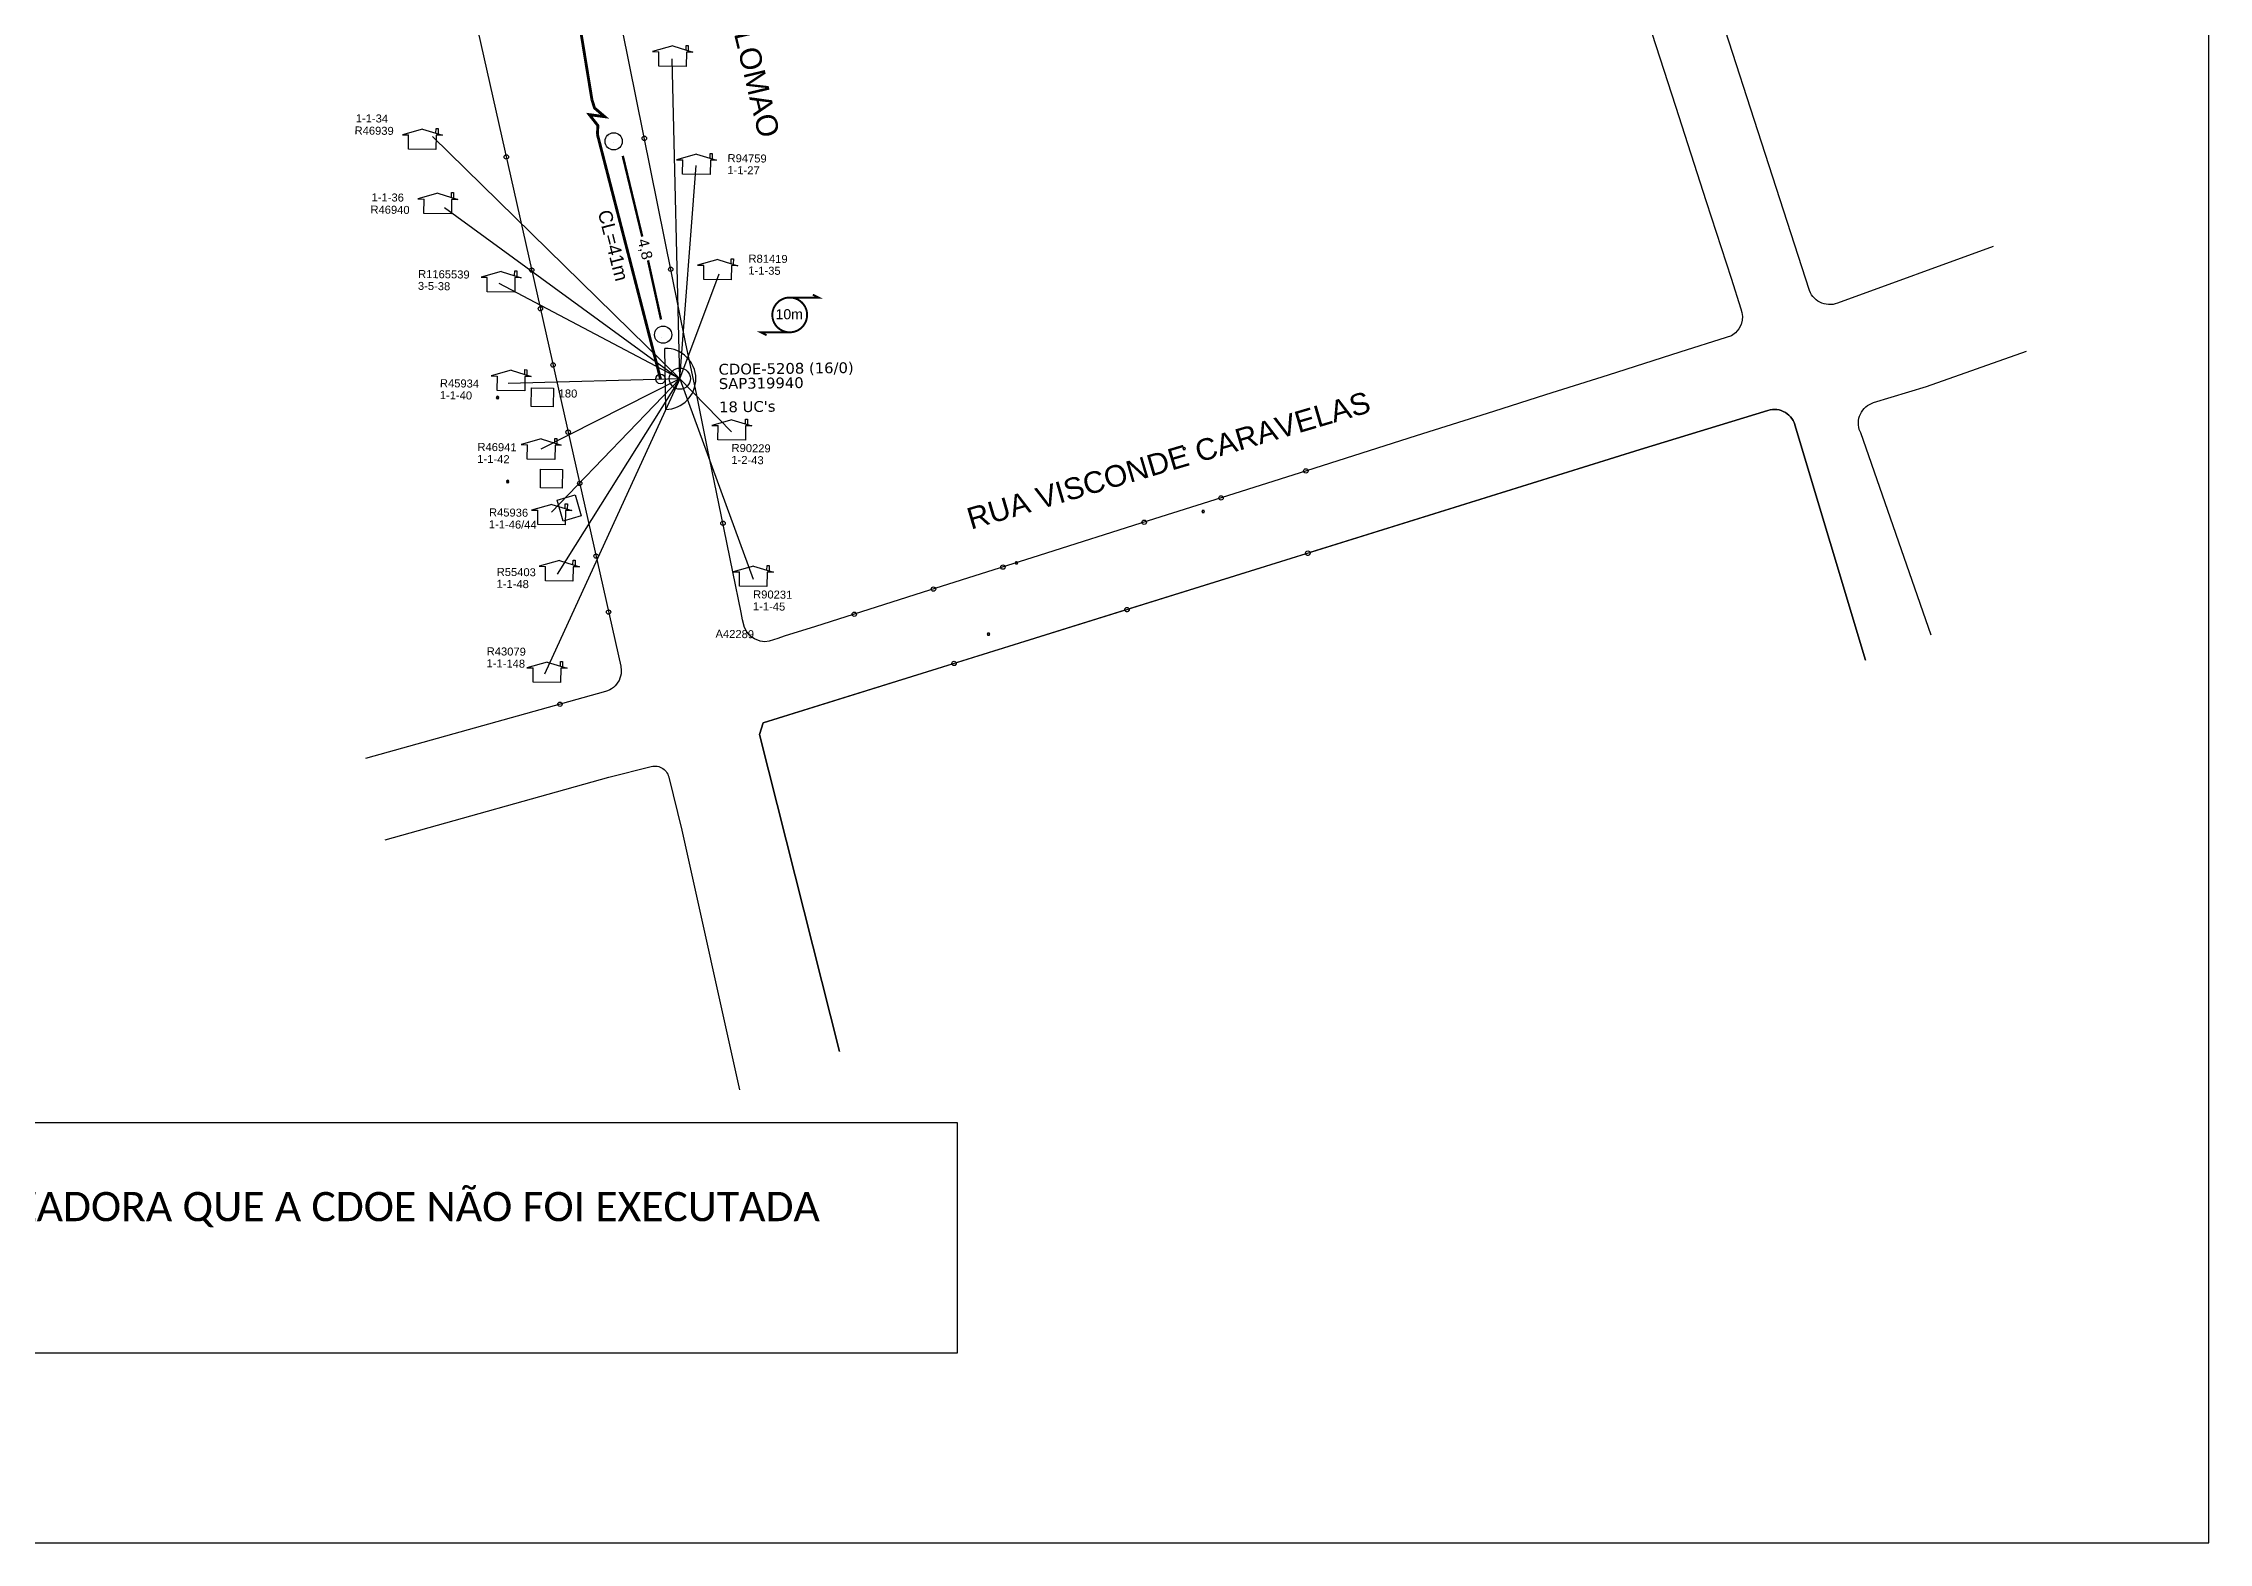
# Model space of a CAD drawing. Header units: millimetres. Extents: x 124 to 962, y 62 to 656.
# Drawn here: x 510.2 to 962.1, y 61.6 to 374.6 of the extents above; entities that cross this region are included whole.
import ezdxf
from ezdxf.enums import TextEntityAlignment as Align

# ---------------------------------------------------------------- set-up
doc = ezdxf.new("R2010")
doc.units = ezdxf.units.MM
doc.header["$LTSCALE"] = 0.1
doc.header["$MEASUREMENT"] = 0
for name, color, linetype in [('CDO_POSTE', 1, 'Continuous'), ('GIR_LV_EDIFICIOS', 7, 'Continuous'), ('JFO', 6, 'Continuous'), ('label_cabos', 7, 'Continuous'), ('LAYOUT', 7, 'Continuous'), ('LEGENDAS_INFRAESTRUTURAS', 7, 'Continuous'), ('MUB_DIVISA', 7, 'Continuous'), ('MUB_QUADRAS', 253, 'Continuous'), ('NOS_DE_INFRAESTRUTURA', 7, 'Continuous'), ('PROJETO NOVO', 60, 'Continuous'), ('SEGMENTO_texto', 7, 'Continuous')]:
    doc.layers.add(name, color=color, linetype=linetype)
doc.layers.add('DROP DE CLIENTE', color=140, linetype='Continuous', plot=False)
doc.styles.add('ARIAL', font='arial.ttf')
doc.styles.add('siredit', font='verdana.ttf')
doc.styles.get("Standard").update_dxf_attribs({"font": 'arial.ttf'})
doc.styles.add('Style-font000', font='font000.shx')
doc.styles.add('WMF-Calibri0', font='calibri.ttf')

# ---------------------------------------------------------------- blocks, each defined once
blk = doc.blocks.new('DV')
at = {"linetype": 'Continuous'}
blk.add_circle((0, 0), 0.00000275, dxfattribs=at)
blk = doc.blocks.new('FNDM')
at = {"color": 0}
for p, q in [((0, 0.0000017), (-0.0000017, 0)), ((0.0000012, 0.0000012), (-0.0000012, 0.0000012)), ((-0.0000012, 0.0000012), (-0.0000012, -0.0000012)), ((0.0000017, 0), (0, 0.0000017)), ((0.0000012, -0.0000012), (0.0000012, 0.0000012)), ((-0.0000017, 0), (0, -0.0000017)), ((-0.0000012, -0.0000012), (0.0000012, -0.0000012)), ((0, -0.0000017), (0.0000017, 0))]:
    blk.add_line(p, q, dxfattribs=at)
blk = doc.blocks.new('MHMZ')
at = {"color": 5}
for p, q in [((-0.0000133, 0.0000116), (0.000014, 0.0000116)), ((-0.0000133, -0.0000118), (-0.0000133, 0.0000116)), ((0.000014, 0.0000116), (0.000014, -0.0000118)), ((0.000014, -0.0000118), (-0.0000133, -0.0000118))]:
    blk.add_line(p, q, dxfattribs=at)
blk = doc.blocks.new('LVLV')
for p, q in [((0, 0.0000254), (-0.0000251, 0.000018)), ((-0.0000251, 0.000018), (-0.0000173, 0.000018)), ((-0.0000172, 0), (-0.0000172, 0.0000179)), ((0.0000172, 0), (-0.0000172, 0)), ((0, 0.0000254), (0.0000251, 0.000018)), ((0.0000169, 0.0000264), (0.0000195, 0.0000264)), ((0.0000169, 0.0000205), (0.0000169, 0.0000264)), ((0.0000251, 0.000018), (0.0000172, 0.000018)), ((0.0000172, 0.000018), (0.0000172, 0)), ((0.0000195, 0.0000264), (0.0000195, 0.0000198))]:
    blk.add_line(p, q)
blk = doc.blocks.new('CDO_POSTE')
at = {"layer": 'CDO_POSTE'}
blk.add_lwpolyline([(0.03, -0.17), (-0.08, 8.33)], dxfattribs=at)
for centre, radius in [((-0.7, 4.07), 0.665), ((1.99, 4.11), 1.47)]:
    blk.add_circle(centre, radius, dxfattribs=at)
blk.add_arc((-0.03, 4.08), 4.25, 270.7366, 90.7366, dxfattribs=at)
at = {"layer": 'CDO_POSTE', "style": 'siredit', "flags": 1}
for tag, height, p in [('ID', 1.5, (-1.25, 14.95)), ('COORX', 1, (1.18, 1.99)), ('COORY', 1, (1.18, 1.99))]:
    blk.add_attdef(tag, text='', height=height, rotation=0.7366, dxfattribs=at).set_placement(p, align=Align.MIDDLE_LEFT)
at = {"layer": 'CDO_POSTE'}
for tag, height, style, p in [('Nº_UCs', 1.5, 'siredit', (-1.22, 12.95)), ('FIBRAS_FUSIONADAS', 1.5, 'Style-font000', (-1.19, 10.45)), ('FIBRAS_RESERVA', 1.5, 'Style-font000', (-1.16, 7.95)), ('CDO', 1.5, 'siredit', (7.38, 5.42)), ('TIPO_CDO', 1.5, 'siredit', (7.41, 3.42)), ('NºRAISER', 1, 'siredit', (7.44, 1.42)), ('NºPP', 1, 'siredit', (7.46, -0.58)), ('SPLITER_32_1', 1.3, 'siredit', (5.37, -5.71)), ('SPLITER_32_2', 1.3, 'siredit', (5.39, -7.71)), ('SPLITER_32_3', 1.3, 'siredit', (5.42, -9.71)), ('SPLITER_32_4', 1.3, 'siredit', (5.44, -11.71)), ('SPLITER_4/8_1', 1.3, 'siredit', (5.47, -13.71)), ('SPLITER_4/8_2', 1.3, 'siredit', (5.49, -15.71)), ('SPLITER_4/8_3', 1.3, 'siredit', (5.52, -17.71)), ('SPLITER_4/8_4', 1.3, 'siredit', (5.55, -19.71))]:
    blk.add_attdef(tag, text='', height=height, rotation=0.7366, dxfattribs=dict(at, style=style)).set_placement(p, align=Align.MIDDLE_LEFT)
blk = doc.blocks.new('A$C5DB83537')
at = {"layer": 'JFO', "color": 1, "const_width": 0.269}
blk.add_lwpolyline([(0.21, 2.26, 1.000012), (0.21, -2.58, 0.999978)], format="xyb", close=True, dxfattribs=at)
for points in [[(0.21, 2.26), (4.24, 2.26), (3.43, 2.66)], [(0.21, -2.58), (-3.82, -2.58), (-3.02, -2.98)]]:
    blk.add_lwpolyline(points, dxfattribs=at)
at = {"layer": 'JFO', "color": 1}
blk.add_text('10m', height=1.4, dxfattribs=at).set_placement((-1.76, -0.76))

msp = doc.modelspace()

# ---------------------------------------------------------------- linework, layer by layer
msp.add_lwpolyline([(123.57, 61.57), (962.14, 61.57), (962.14, 655.57), (123.57, 655.57), (123.57, 61.57)])
at = {"linetype": 'Continuous', "const_width": 0.0015}
for points in [[(627.92, 355.36), (630.66, 353.02)], [(628.19, 352.68), (630.42, 355.5)], [(638.25, 314.99), (640.98, 312.65)], [(638.52, 312.31), (640.74, 315.13)]]:
    msp.add_lwpolyline(points, dxfattribs=at)
at = {"linetype": 'Continuous'}
msp.add_lwpolyline([(890.52, 245.8), (875.78, 294.98), (875.76, 295.01), (875.6, 295.45), (875.4, 295.87), (875.15, 296.27), (874.86, 296.65), (874.53, 296.98), (874.17, 297.28), (873.78, 297.55), (873.36, 297.77), (872.93, 297.94), (872.48, 298.07), (872.01, 298.15), (871.53, 298.19), (871.07, 298.16), (870.6, 298.1), (870.14, 297.98), (843.51, 289.79), (774.56, 268.29, -0.075708), (774.58, 268.16, -0.859241), (773.68, 268.02), (736.81, 256.52, -0.075708), (736.83, 256.39, -0.859241), (735.93, 256.25), (700.73, 245.27, -0.075708), (700.75, 245.14, -0.859241), (699.85, 245), (660.47, 232.72), (659.67, 230.32), (676.41, 164.09)], format="xyb", dxfattribs=at)
at = {"color": 0}
msp.add_lwpolyline([(135.56, 149.29), (700.96, 149.29), (700.96, 101.12), (135.56, 101.12)], close=True, dxfattribs=at)
at = {"linetype": 'Continuous'}
for centre in [(629.25, 354.14), (639.57, 313.77)]:
    msp.add_circle(centre, 1.8, dxfattribs=at)
at = {"layer": 'DROP DE CLIENTE'}
for points in [[(643.06, 304.59), (641.48, 371.38)], [(643.06, 304.59), (591.46, 355.12)], [(643.06, 304.59), (646.48, 349.1)], [(643.06, 304.42), (593.92, 340.24)], [(643.06, 304.59), (651.26, 326.5)], [(643.06, 304.59), (605.37, 324.46)], [(643.06, 304.59), (607.22, 303.58)], [(643.06, 304.59), (614.06, 289.86)], [(643.06, 304.59), (614.84, 242.91)], [(643.06, 304.59), (616.24, 276.72)], [(643.06, 304.59), (617.47, 263.81)], [(643.06, 304.59), (653.83, 293.46)], [(643.06, 304.59), (658.34, 262.75)]]:
    msp.add_lwpolyline(points, dxfattribs=at)
at = {"layer": 'LAYOUT', "const_width": 0.5}
for points in [[(631.14, 351.11), (635.21, 334.25)], [(636.41, 329.3), (639.13, 316.94)]]:
    msp.add_lwpolyline(points, dxfattribs=at)
at = {"layer": 'MUB_QUADRAS', "linetype": 'Continuous'}
for points in [[(593.46, 410.42), (630.72, 244.6), (630.77, 244.36), (630.81, 243.89), (630.83, 243.43), (630.78, 242.95), (630.68, 242.5), (630.54, 242.05), (630.36, 241.61), (630.12, 241.21), (629.85, 240.82), (629.54, 240.46), (629.19, 240.14), (628.82, 239.86), (628.41, 239.62), (627.98, 239.42), (627.54, 239.27), (577.43, 225.29)], [(917.16, 332.22), (884.64, 320.35), (884.19, 320.21), (883.73, 320.11), (883.26, 320.06), (882.78, 320.06), (882.32, 320.12), (881.87, 320.23), (881.42, 320.36), (880.98, 320.56), (880.58, 320.8), (880.2, 321.08), (879.84, 321.4), (879.54, 321.74), (879.26, 322.13), (879.03, 322.54), (878.84, 322.97), (878.76, 323.18), (850.59, 410.42)], [(644.29, 311.85), (626.62, 399.51)], [(844.29, 381.68), (850.84, 361.45), (857.27, 341.57), (862.48, 325.58), (864.51, 319.19), (864.73, 318.43), (864.85, 317.6), (864.78, 316.82), (864.59, 315.92), (864.07, 315.01), (863.41, 314.16), (862.53, 313.55), (861.46, 313.16), (851.77, 310.1), (836.78, 305.35), (823.7, 301.2), (812.87, 297.77), (796.7, 292.64), (773.84, 285.37), (756.01, 279.7), (740.77, 274.88), (718.03, 267.65), (693.63, 259.92), (671.4, 252.85), (664.81, 250.82), (663.54, 250.38), (661.69, 249.79), (660.78, 249.65), (659.8, 249.77), (658.66, 250.26), (657.92, 250.72), (657.51, 251.09), (657.02, 251.72), (656.58, 252.63), (656.14, 254.24), (655.82, 255.75), (654.13, 264.24), (651.71, 276.15), (648.85, 290.01), (646.55, 301.53), (644.29, 311.85)], [(889.52, 293.26), (889.38, 293.54), (889.22, 293.98), (889.11, 294.44), (889.04, 294.91), (889.02, 295.37), (889.05, 295.85), (889.14, 296.32), (889.26, 296.77), (889.44, 297.2), (889.67, 297.62), (889.94, 298.01), (890.24, 298.37), (890.57, 298.7), (890.94, 298.99), (891.35, 299.23), (891.77, 299.44), (892.2, 299.6), (903.21, 302.96), (924.12, 310.3)], [(676.41, 164.09), (659.67, 230.32), (660.47, 232.72), (843.51, 289.79), (870.14, 297.98), (870.6, 298.1), (871.07, 298.16), (871.53, 298.19), (872.01, 298.15), (872.48, 298.07), (872.93, 297.94), (873.36, 297.77), (873.78, 297.55), (874.17, 297.28), (874.53, 296.98), (874.86, 296.65), (875.15, 296.27), (875.4, 295.87), (875.6, 295.45), (875.76, 295.01), (875.78, 294.98), (890.52, 245.8)], [(904.21, 251.02), (889.52, 293.26)], [(581.55, 208.34), (628.2, 221.38), (637.1, 223.63), (637.4, 223.69), (637.71, 223.72), (638.03, 223.7), (638.34, 223.67), (638.64, 223.6), (638.94, 223.49), (639.23, 223.37), (639.5, 223.21), (639.75, 223.01), (639.98, 222.8), (640.19, 222.56), (640.37, 222.31), (640.52, 222.04), (640.64, 221.75), (640.74, 221.45), (640.74, 221.42), (643.46, 210.35), (655.54, 156.12)]]:
    msp.add_lwpolyline(points, dxfattribs=at)
at = {"layer": 'PROJETO NOVO', "color": 1, "linetype": 'Continuous', "const_width": 0.6}
msp.add_lwpolyline([(614.48, 485.67), (600.36, 473.1), (608.66, 454.44, 1.475758), (608.66, 454.44), (617.59, 406.32), (617.59, 406.32, 2.031002), (617.59, 406.32), (617.59, 406.32), (617.59, 406.32), (624.71, 362.83)], format="xyb", dxfattribs=at)
at = {"layer": 'PROJETO NOVO', "color": 5, "const_width": 0.6}
msp.add_lwpolyline([(624.71, 362.83), (625.25, 361.1), (627.37, 359.29), (624.16, 359.71), (625.95, 357.43), (625.85, 355.6)], dxfattribs=at)
at = {"layer": 'PROJETO NOVO', "color": 1, "linetype": 'Continuous', "const_width": 0.6}
msp.add_lwpolyline([(625.85, 355.6), (625.85, 355.6), (639.02, 304.54)], dxfattribs=at)

# ---------------------------------------------------------------- block references
at = {"layer": 'GIR_LV_EDIFICIOS', "color": 0}
for p, xscale, yscale, zscale, rotation in [((641.51, 369.81), 166979.2361899103, 166979.2361899103, 166979.2361899103, 359.2961305921066), ((589.29, 352.47), 166979.2361899103, 166979.2361899104, 166979.2361899104, 359.296226539935), ((646.51, 347.25), 166979.2361899103, 166979.2361899103, 166979.2361899103, 359.296113262918), ((592.51, 339.06), 166979.2361899103, 166979.2361899104, 166979.2361899104, 359.296226539935), ((605.71, 322.72), 166979.2361899104, 166979.2361899104, 166979.2361899104, 359.2962116405602), ((650.91, 325.23), 166979.2361899104, 166979.2361899104, 166979.2361899104, 359.2960844035464), ((607.81, 302.1), 166979.2361899103, 166979.2361899103, 166979.2361899103, 359.2962020890989), ((653.87, 291.79), 166979.2361899104, 166979.2361899104, 166979.2361899104, 359.2960932185557), ((614.09, 287.76), 166979.2361899103, 166979.2361899104, 166979.2361899104, 359.2961832200017), ((616.27, 274.11), 166979.2361899104, 166979.2361899104, 166979.2361899104, 359.2961748852117), ((617.88, 262.36), 166979.2361899104, 166979.2361899104, 166979.2361899104, 359.2961683713669), ((658.37, 261.23), 166979.2361899104, 166979.2361899104, 166979.2361899104, 359.2960655115391), ((615.28, 241.17), 166979.2361899104, 166979.2361899104, 166979.2361899104, 359.2961706220469)]:
    msp.add_blockref('LVLV', p, dxfattribs=dict(at, xscale=xscale, yscale=yscale, zscale=zscale, rotation=rotation))
at = {"layer": 'JFO', "color": 1, "xscale": 1.5, "yscale": 1.5, "zscale": 1.5}
msp.add_blockref('A$C5DB83537', (665.67, 318.14), dxfattribs=at)
at = {"layer": 'MUB_DIVISA'}
for p, xscale, yscale, zscale, rotation in [((635.64, 354.77), 166979.2361899104, 166979.2361899104, 166979.2361899104, 359.2961423681614), ((635.64, 354.77), 166979.2361899104, 166979.2361899104, 166979.2361899104, 359.2961423681614), ((606.84, 350.88), 166979.2361899104, 166979.2361899104, 166979.2361899104, 359.29621457695), ((606.84, 350.88), 166979.2361899104, 166979.2361899104, 166979.2361899104, 359.29621457695), ((612.15, 327.26), 166979.2361899104, 166979.2361899104, 166979.2361899104, 359.2961962599504), ((612.15, 327.26), 166979.2361899104, 166979.2361899104, 166979.2361899104, 359.2961962599504), ((641.15, 327.44), 166979.2361899104, 166979.2361899104, 166979.2361899104, 359.2961227800744), ((641.15, 327.44), 166979.2361899104, 166979.2361899104, 166979.2361899104, 359.2961227800744), ((613.96, 319.19), 166979.2361899104, 166979.2361899104, 166979.2361899104, 359.2961900042088), ((613.96, 319.19), 166979.2361899104, 166979.2361899104, 166979.2361899104, 359.2961900042088), ((616.6, 307.45), 166979.2361899104, 166979.2361899104, 166979.2361899104, 359.2961809025821), ((616.6, 307.45), 166979.2361899104, 166979.2361899104, 166979.2361899104, 359.2961809025821), ((619.75, 293.43), 166979.2361899104, 166979.2361899104, 166979.2361899104, 359.2961700326019), ((619.75, 293.43), 166979.2361899104, 166979.2361899104, 166979.2361899104, 359.2961700326019), ((773.7, 285.33), 166979.2361899104, 166979.2361899104, 166979.2361899104, 359.2957780713295), ((773.7, 285.33), 166979.2361899104, 166979.2361899104, 166979.2361899104, 359.2957780713295), ((622.16, 282.73), 166979.2361899103, 166979.2361899104, 166979.2361899104, 359.2961617337219), ((622.16, 282.73), 166979.2361899103, 166979.2361899104, 166979.2361899104, 359.2961617337219), ((756.02, 279.7), 166979.2361899104, 166979.2361899104, 166979.2361899104, 359.2958217281449), ((756.02, 279.7), 166979.2361899104, 166979.2361899104, 166979.2361899104, 359.2958217281449), ((652.06, 274.41), 166979.2361899104, 166979.2361899104, 166979.2361899104, 359.2960842076732), ((652.06, 274.41), 166979.2361899104, 166979.2361899104, 166979.2361899104, 359.2960842076732), ((739.96, 274.62), 166979.2361899104, 166979.2361899104, 166979.2361899104, 359.2958614023462), ((739.96, 274.62), 166979.2361899104, 166979.2361899104, 166979.2361899104, 359.2958614023462), ((625.57, 267.55), 166979.2361899104, 166979.2361899104, 166979.2361899104, 359.2961499631705), ((625.57, 267.55), 166979.2361899104, 166979.2361899104, 166979.2361899104, 359.2961499631705), ((774.12, 268.16), 166979.2361899102, 166979.2361899102, 166979.2361899102, 359.2957734848833), ((774.12, 268.16), 166979.2361899102, 166979.2361899102, 166979.2361899102, 359.2957734848833), ((710.48, 265.25), 166979.2361899102, 166979.2361899102, 166979.2361899102, 359.2959342173493), ((710.48, 265.25), 166979.2361899102, 166979.2361899102, 166979.2361899102, 359.2959342173493), ((695.99, 260.67), 166979.2361899104, 166979.2361899104, 166979.2361899104, 359.2959700166999), ((695.99, 260.67), 166979.2361899104, 166979.2361899104, 166979.2361899104, 359.2959700166999), ((628.19, 255.87), 166979.2361899104, 166979.2361899104, 166979.2361899104, 359.2961409084161), ((628.19, 255.87), 166979.2361899104, 166979.2361899104, 166979.2361899104, 359.2961409084161), ((679.45, 255.41), 166979.2361899104, 166979.2361899104, 166979.2361899104, 359.2960108586789), ((679.45, 255.41), 166979.2361899104, 166979.2361899104, 166979.2361899104, 359.2960108586789), ((736.37, 256.39), 166979.2361899104, 166979.2361899104, 166979.2361899104, 359.2958667508185), ((736.37, 256.39), 166979.2361899104, 166979.2361899104, 166979.2361899104, 359.2958667508185), ((700.29, 245.14), 166979.2361899102, 166979.2361899102, 166979.2361899102, 359.2959559142204), ((700.29, 245.14), 166979.2361899102, 166979.2361899102, 166979.2361899102, 359.2959559142204), ((618.03, 236.62), 166979.2361899102, 166979.2361899102, 166979.2361899102, 359.2961627011801), ((618.03, 236.62), 166979.2361899102, 166979.2361899102, 166979.2361899102, 359.2961627011801)]:
    msp.add_blockref('DV', p, dxfattribs=dict(at, xscale=xscale, yscale=yscale, zscale=zscale, rotation=rotation))
at = {"layer": 'NOS_DE_INFRAESTRUTURA', "color": 1}
for p, xscale, yscale, zscale, rotation in [((605, 300.63), 166979.2361899104, 166979.2361899104, 166979.2361899104, 284.2962089194907), ((748.31, 289.99), 166979.2361899104, 166979.2361899104, 166979.2361899104, 359.2958434004142), ((607.12, 283.1), 166979.2361899103, 166979.2361899103, 166979.2361899103, 282.2961999296643), ((752.3, 276.85), 166979.2361899104, 166979.2361899104, 166979.2361899104, 359.295830589273), ((713.3, 266.12), 166979.2361899103, 166979.2361899103, 166979.2361899103, 359.2959272554539), ((707.47, 251.24), 166979.2361899104, 166979.2361899104, 166979.2361899104, 359.2959389731687)]:
    msp.add_blockref('FNDM', p, dxfattribs=dict(at, xscale=xscale, yscale=yscale, zscale=zscale, rotation=rotation))
at = {"layer": 'NOS_DE_INFRAESTRUTURA', "color": 40}
for p, xscale, yscale, zscale, rotation in [((614.29, 300.73), 166979.2361899103, 166979.2361899103, 166979.2361899103, 359.2961853812052), ((616.19, 283.73), 166979.2361899104, 166979.2361899104, 166979.2361899104, 359.296177065517), ((619.94, 277.66), 166979.2361899103, 166979.2361899103, 166979.2361899103, 286.2961662952031)]:
    msp.add_blockref('MHMZ', p, dxfattribs=dict(at, xscale=xscale, yscale=yscale, zscale=zscale, rotation=rotation))
at = {"layer": 'PROJETO NOVO', "linetype": 'Continuous'}
ref = msp.add_blockref('CDO_POSTE', (640.07, 298.43), dxfattribs=dict(at, xscale=1.5, yscale=1.5, zscale=1.5))
ref.add_attrib('Nº_UCs', "18 UC's", dxfattribs={"layer": 'CDO_POSTE', "height": 2.25, "rotation": 0.7366, "style": 'siredit'}).set_placement((651.24, 298.68), align=Align.MIDDLE_LEFT)
ref.add_attrib('CDO', 'CDOE-5208 (16/0)', dxfattribs={"layer": 'CDO_POSTE', "height": 2.25, "rotation": 0.7366, "style": 'siredit'}).set_placement((651.14, 306.55), align=Align.MIDDLE_LEFT)
ref.add_attrib('TIPO_CDO', 'SAP319940', dxfattribs={"layer": 'CDO_POSTE', "height": 2.25, "rotation": 0.7366, "style": 'siredit'}).set_placement((651.18, 303.55), align=Align.MIDDLE_LEFT)

# ---------------------------------------------------------------- texts
at = {"insert": (141.16, 144.96), "char_height": 6.096, "width": 563.2335, "attachment_point": 1, "style": 'WMF-Calibri0'}
msp.add_mtext('Medidas das caixas internas =  Largura x Altura x Profundidade (cm)\\PFAVOR VERIFICAR NA EXECUÇÃO - EXISTE UMA INFORMAÇÃO DA EMPRESA LOGICTEL  FISCALIZADORA QUE A CDOE NÃO FOI EXECUTADA \\PNETWIN CDOE -  FORA DE SERVIÇO\\P', dxfattribs=at)
at = {"layer": 'GIR_LV_EDIFICIOS', "color": 0}
for s, rotation, p in [('R46939', 359.2962, (575.16, 355.58)), ('1-1-34', 359.2962, (575.41, 358.14)), ('1-1-27', 359.2961, (652.97, 347.32)), ('R94759', 359.2961, (653, 349.81)), ('R46940', 359.2962, (578.47, 339.08)), ('1-1-36', 359.2962, (578.71, 341.64)), ('R81419', 359.2961, (657.37, 328.84)), ('R1165539', 359.2962, (588.41, 325.62)), ('1-1-35', 359.2961, (657.34, 326.35)), ('3-5-38', 359.2962, (588.38, 323.13)), ('R45934', 359.2962, (592.97, 302.82)), ('1-1-40', 359.2962, (592.94, 300.33)), ('R46941', 359.2962, (600.8, 289.52)), ('R90229', 359.2961, (653.83, 289.3)), ('1-1-42', 359.2962, (600.77, 287.02)), ('1-2-43 ', 359.2961, (653.8, 286.81)), ('R45936', 359.2962, (603.21, 275.86)), ('1-1-46/44', 359.2962, (603.18, 273.37)), ('1-1-48 ', 359.2962, (604.79, 260.94)), ('R55403', 359.2962, (604.82, 263.43)), ('1-1-45', 359.2961, (658.3, 256.25)), ('R90231', 359.2961, (658.34, 258.74)), ('1-1-148 ', 359.2962, (602.7, 244.35)), ('R43079', 359.2962, (602.73, 246.85))]:
    msp.add_text(s, height=1.67, rotation=rotation, dxfattribs=at).set_placement(p)
at = {"layer": 'label_cabos', "linetype": 'Continuous', "insert": (631.03, 325.07), "char_height": 2.85, "attachment_point": 6, "rotation": 284.3823}
msp.add_mtext('CL=41m', dxfattribs=at)
at = {"layer": 'LAYOUT', "style": 'ARIAL'}
msp.add_text('4,8', height=2.25, rotation=283.4235, dxfattribs=at).set_placement((635.84, 331.65), align=Align.MIDDLE_CENTER)
at = {"layer": 'LEGENDAS_INFRAESTRUTURAS', "color": 5}
msp.add_text('180', height=1.67, rotation=359.2962, dxfattribs=at).set_placement((617.75, 300.69))
at = {"layer": 'LEGENDAS_INFRAESTRUTURAS', "color": 1}
msp.add_text('A42289', height=1.67, rotation=359.2961, dxfattribs=at).set_placement((650.49, 250.5))
at = {"layer": 'SEGMENTO_texto', "color": 253}
for s, rotation, p in [('RUA CAPITAO SALOMAO', 283.4679, (642.05, 427.93)), ('RUA VISCONDE CARAVELAS', 16.4102, (703.81, 273.06))]:
    msp.add_text(s, height=4.5, rotation=rotation, dxfattribs=at).set_placement(p)

doc.saveas('drawing.dxf')
